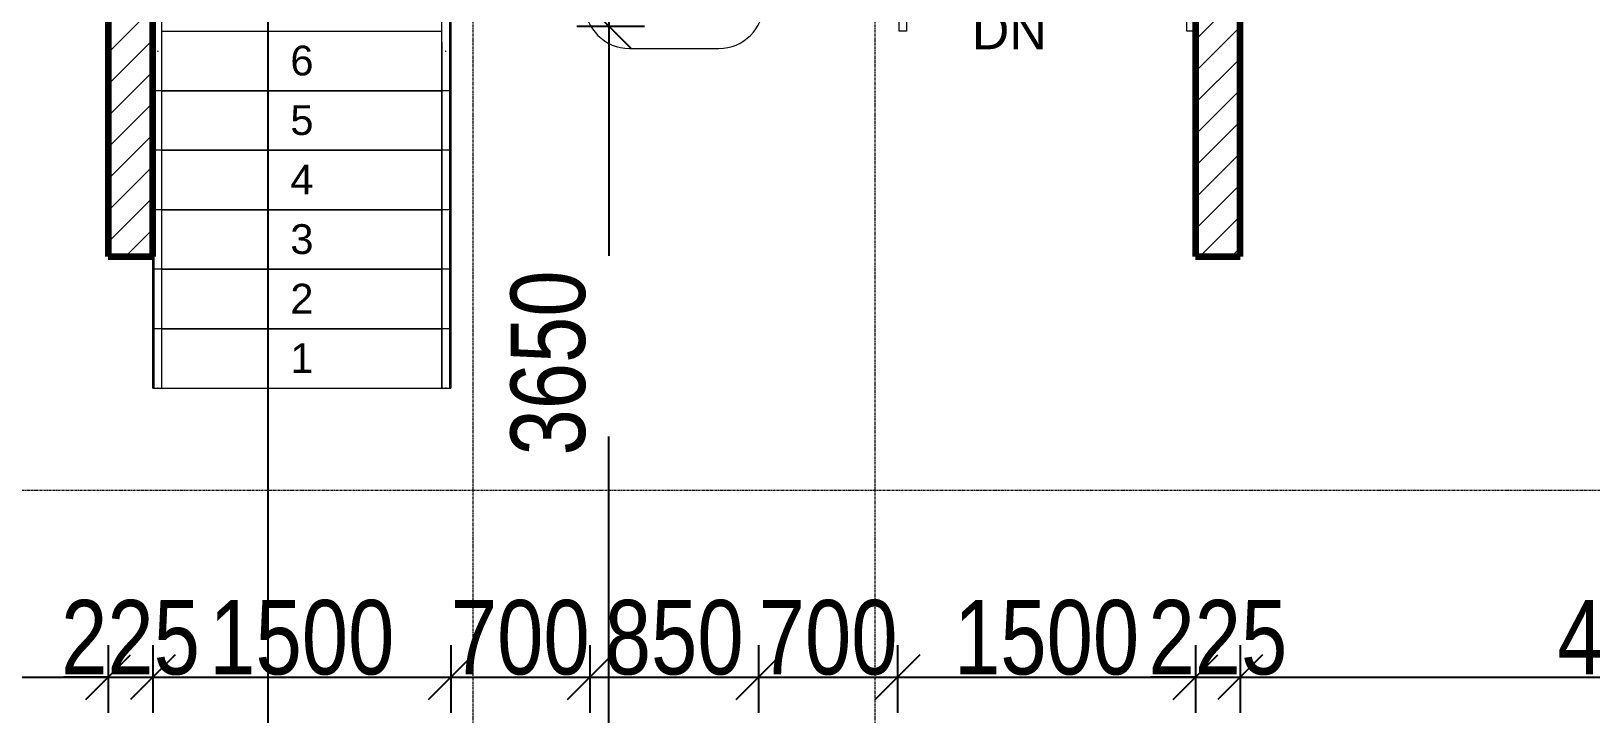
# Model space of a CAD drawing. Header units: millimetres. Extents: x -35190 to 411743, y -233114 to 23872.
# Drawn here: x 151947 to 159800, y -13141 to -9701 of the extents above; entities that cross this region are included whole.
import ezdxf

# ---------------------------------------------------------------- set-up
doc = ezdxf.new("R2010")
doc.units = ezdxf.units.MM
doc.linetypes.add('Grid Line', pattern=[22.225, 12.7, -3.175, 3.175, -3.175])
doc.linetypes.add('Overhead', pattern=[3.96875, 2.38125, -1.5875])
for name, color, linetype, lineweight in [('A-ANNO-DIMS', 211, 'Continuous', 9), ('A-DETL-THIN', 151, 'Continuous', 18), ('A-DOOR-IDEN', 31, 'Continuous', 9), ('A-FLOR-HRAL', 11, 'Continuous', 18), ('A-WALL', 113, 'Continuous', 18), ('A-WALL-PATT', 111, 'Continuous', 18), ('S-GRID', 1, 'Continuous', 9), ('S-STRS', 31, 'Continuous', 18), ('S-STRS-ANNO', 31, 'Continuous', 18), ('S-STRS-IDEN', 31, 'Continuous', 18)]:
    doc.layers.add(name, color=color, linetype=linetype, lineweight=lineweight)
doc.styles.add('Arial', font='arial.ttf', dxfattribs={"height": 187.5})
doc.styles.add('Arial_1', font='arial.ttf', dxfattribs={"height": 150})
doc.styles.add('Arial_3', font='arial.ttf', dxfattribs={"width": 0.8, "height": 375})
doc.dimstyles.new('main_4_5mm', dxfattribs={"dimscale": 304.8, "dimtxt": 382.597275, "dimasz": 0.738189, "dimexe": 0.590551, "dimexo": 0.0625, "dimgap": 0.024606, "dimtad": 1, "dimdec": 0, "dimzin": 0, "dimdsep": 46, "dimtxsty": 'Arial_3', "dimblk1": 'OBLIQUE', "dimblk2": 'OBLIQUE', "dimsah": 1, "dimcen": 0.09, "dimdle": 0.590551, "dimazin": 0, "dimtfac": 1, "dimtdec": 4, "dimtix": 1, "dimtmove": 0, "dimatfit": 3, "dimfxl": 0.590551, "dimfxlon": 1, "dimtvp": 1, "dimtolj": 1, "dimtzin": 0, "dimarcsym": 2})
doc.dimstyles.new('main_4_5mm_1', dxfattribs={"dimscale": 304.8, "dimtxt": 382.597275, "dimasz": 0.738189, "dimexe": 0.590551, "dimexo": 0.0625, "dimgap": 0.024606, "dimtad": 1, "dimdec": 0, "dimzin": 0, "dimdsep": 46, "dimtxsty": 'Arial_3', "dimblk1": 'OBLIQUE', "dimblk2": 'OBLIQUE', "dimsah": 1, "dimcen": 0.09, "dimdle": 0.590551, "dimazin": 0, "dimtfac": 1, "dimtdec": 4, "dimtix": 1, "dimtmove": 1, "dimatfit": 3, "dimfxl": 0.590551, "dimfxlon": 1, "dimtvp": 1, "dimtolj": 1, "dimtzin": 0, "dimarcsym": 2})
pattern_1 = [(45, (140110.45, -3260.38), (-79.5495, 79.5495), [])]

# ---------------------------------------------------------------- blocks, each defined once
blk = doc.blocks.new('Top Rail Type - Top Rail_Internal_-467856-FIRST FLOOR')
at = {"layer": 'A-FLOR-HRAL'}
for p, q in [((13903.5, -6495.6), (13903.5, -8240.3)), ((13943.5, -8240.3), (13943.5, -6495.6))]:
    blk.add_line(p, q, dxfattribs=at)
at = {"layer": 'A-FLOR-HRAL', "flags": 128}
for points in [[(13920.7, -6539.9), (13923.5, -6540.3), (13926.3, -6539.9)], [(13925.6, -8240.3), (13923.5, -8240.3), (13921.4, -8240.3)]]:
    blk.add_lwpolyline(points, dxfattribs=at)
blk = doc.blocks.new('Top Rail Type - Top Rail_Internal_-V24-FIRST FLOOR')
at = {"layer": 'A-FLOR-HRAL', "linetype": 'Overhead'}
for p, q in [((13903.5, -3694.9), (16244.3, -3694.9)), ((13903.5, -4040.3), (13903.5, -3694.9)), ((13943.5, -3734.9), (16204.3, -3734.9)), ((13943.5, -4040.3), (13943.5, -3734.9)), ((16204.3, -3734.9), (16204.3, -6140.3)), ((16244.3, -3694.9), (16244.3, -6140.3)), ((13903.5, -4611.8), (13903.5, -4040.3)), ((13943.5, -4593.1), (13943.5, -4040.3)), ((16204.3, -6140.3), (16204.3, -6440.3)), ((16244.3, -6140.3), (16244.3, -6440.3)), ((16244.3, -6440.3), (16204.3, -6440.3))]:
    blk.add_line(p, q, dxfattribs=at)
at = {"layer": 'A-FLOR-HRAL'}
for p, q in [((13943.5, -4593.1), (13903.5, -4611.8)), ((13903.5, -8240.3), (13903.5, -4611.8)), ((13943.5, -8240.3), (13943.5, -4593.1)), ((13903.5, -8240.3), (13943.5, -8240.3))]:
    blk.add_line(p, q, dxfattribs=at)
blk = doc.blocks.new('Top Rail Type - Top Rail_Internal_-467872-FIRST FLOOR')
at = {"layer": 'A-FLOR-HRAL'}
for p, q in [((12454.3, -6495.6), (12454.3, -8240.3)), ((12494.3, -8240.3), (12494.3, -6495.6))]:
    blk.add_line(p, q, dxfattribs=at)
at = {"layer": 'A-FLOR-HRAL', "flags": 128}
for points in [[(12471.5, -6539.9), (12474.3, -6540.3), (12477.1, -6539.9)], [(12476.4, -8240.3), (12474.3, -8240.3), (12472.2, -8240.3)]]:
    blk.add_lwpolyline(points, dxfattribs=at)
blk = doc.blocks.new('Top Rail Type - Top Rail_Internal_-V25-FIRST FLOOR')
at = {"layer": 'A-FLOR-HRAL', "linetype": 'Overhead'}
for p, q in [((12454.3, -2245.7), (17693.5, -2245.7)), ((12454.3, -4040.3), (12454.3, -2245.7)), ((17693.5, -2245.7), (17693.5, -3440.3)), ((12494.3, -2285.7), (17653.5, -2285.7)), ((12494.3, -4040.3), (12494.3, -2285.7)), ((17653.5, -2285.7), (17653.5, -3440.3)), ((17653.5, -3440.3), (17653.5, -6140.3)), ((17693.5, -3440.3), (17693.5, -6140.3)), ((12454.3, -5287.5), (12454.3, -4040.3)), ((12494.3, -5268.9), (12494.3, -4040.3)), ((17653.5, -6140.3), (17653.5, -6440.3)), ((17693.5, -6140.3), (17693.5, -6440.3)), ((17693.5, -6440.3), (17653.5, -6440.3))]:
    blk.add_line(p, q, dxfattribs=at)
at = {"layer": 'A-FLOR-HRAL'}
for p, q in [((12494.3, -5268.9), (12454.3, -5287.5)), ((12454.3, -8240.3), (12454.3, -5287.5)), ((12494.3, -8240.3), (12494.3, -5268.9)), ((12454.3, -8240.3), (12494.3, -8240.3))]:
    blk.add_line(p, q, dxfattribs=at)
blk = doc.blocks.new('_Oblique')
at = {"color": 0, "linetype": 'ByBlock', "lineweight": -2}
blk.add_line((-0.5, -0.5), (0.5, 0.5), dxfattribs=at)
blk = doc.blocks.new('*D3626')
at = {"layer": 'A-ANNO-DIMS', "color": 0, "lineweight": -2, "transparency": 16777216}
for p, q in [((154854.7, -9495.7), (154854.7, -10833.2)), ((154693.8, -9675.7), (155034.7, -9675.7)), ((154854.7, -13505.7), (154854.7, -11742.9)), ((154693.8, -13325.7), (155034.7, -13325.7))]:
    blk.add_line(p, q, dxfattribs=at)
at = {"layer": 'Defpoints', "color": 0, "transparency": 16777216}
for p in [(154674.7, -9675.7), (154854.7, -9675.7), (154674.7, -13325.7)]:
    blk.add_point(p, dxfattribs=at)
at = {"layer": 'A-ANNO-DIMS', "color": 0, "lineweight": -2, "transparency": 16777216, "xscale": 224.9999999999999, "yscale": 224.9999999999999, "zscale": 224.9999999999999}
for p, rotation in [((154854.7, -9675.7), 90), ((154854.7, -13325.7), 270)]:
    blk.add_blockref('_Oblique', p, dxfattribs=dict(at, rotation=rotation))
at = {"layer": 'A-ANNO-DIMS', "color": 0, "transparency": 16777216, "insert": (154360.4, -11839), "char_height": 375, "width": 1101.88, "attachment_point": 1, "rotation": 90, "line_spacing_factor": 0.941778, "style": 'Arial_3'}
blk.add_mtext('\\A1;3650', dxfattribs=at)
blk = doc.blocks.new('*D3660')
at = {"layer": 'A-ANNO-DIMS', "color": 0, "lineweight": -2, "transparency": 16777216}
for p, q in [((148209.4, -12795.8), (148209.4, -13136.8)), ((152334.4, -12795.8), (152334.4, -13136.8)), ((148029.4, -12956.8), (152514.4, -12956.8))]:
    blk.add_line(p, q, dxfattribs=at)
at = {"layer": 'Defpoints', "color": 0, "transparency": 16777216}
for p in [(148209.4, -12776.8), (152334.4, -12776.8), (152334.4, -12956.8)]:
    blk.add_point(p, dxfattribs=at)
at = {"layer": 'A-ANNO-DIMS', "color": 0, "lineweight": -2, "transparency": 16777216, "xscale": 224.9999999999999, "yscale": 224.9999999999999, "zscale": 224.9999999999999, "rotation": 180}
blk.add_blockref('_Oblique', (148209.4, -12956.8), dxfattribs=at)
at = {"layer": 'A-ANNO-DIMS', "color": 0, "lineweight": -2, "transparency": 16777216, "xscale": 224.9999999999999, "yscale": 224.9999999999999, "zscale": 224.9999999999999}
blk.add_blockref('_Oblique', (152334.4, -12956.8), dxfattribs=at)
at = {"layer": 'A-ANNO-DIMS', "color": 0, "transparency": 16777216, "insert": (150271.9, -12757.8), "char_height": 375, "width": 1101.88, "attachment_point": 5, "style": 'Arial_3'}
blk.add_mtext('\\A1;4125', dxfattribs=at)
blk = doc.blocks.new('*D3661')
at = {"layer": 'A-ANNO-DIMS', "color": 0, "lineweight": -2, "transparency": 16777216}
for p, q in [((152334.4, -12795.8), (152334.4, -13136.8)), ((152559.4, -12795.8), (152559.4, -13136.8)), ((152334.4, -12956.8), (152109.4, -12956.8)), ((152334.4, -12956.8), (152559.4, -12956.8)), ((152559.4, -12956.8), (152784.4, -12956.8))]:
    blk.add_line(p, q, dxfattribs=at)
at = {"layer": 'Defpoints', "color": 0, "transparency": 16777216}
for p in [(152334.4, -12776.8), (152559.4, -12776.8), (152559.4, -12956.8)]:
    blk.add_point(p, dxfattribs=at)
at = {"layer": 'A-ANNO-DIMS', "color": 0, "lineweight": -2, "transparency": 16777216, "xscale": 224.9999999999999, "yscale": 224.9999999999999, "zscale": 224.9999999999999}
blk.add_blockref('_Oblique', (152334.4, -12956.8), dxfattribs=at)
at = {"layer": 'A-ANNO-DIMS', "color": 0, "lineweight": -2, "transparency": 16777216, "xscale": 224.9999999999999, "yscale": 224.9999999999999, "zscale": 224.9999999999999, "rotation": 180}
blk.add_blockref('_Oblique', (152559.4, -12956.8), dxfattribs=at)
at = {"layer": 'A-ANNO-DIMS', "color": 0, "transparency": 16777216, "insert": (152446.9, -12757.8), "char_height": 375, "width": 826.41, "attachment_point": 5, "style": 'Arial_3'}
blk.add_mtext('\\A1;225', dxfattribs=at)
blk = doc.blocks.new('*D3662')
at = {"layer": 'A-ANNO-DIMS', "color": 0, "lineweight": -2, "transparency": 16777216}
for p, q in [((152559.4, -12795.8), (152559.4, -13136.8)), ((154059.4, -12795.8), (154059.4, -13136.8)), ((152379.4, -12956.8), (154239.4, -12956.8))]:
    blk.add_line(p, q, dxfattribs=at)
at = {"layer": 'Defpoints', "color": 0, "transparency": 16777216}
for p in [(152559.4, -12776.8), (154059.4, -12776.8), (154059.4, -12956.8)]:
    blk.add_point(p, dxfattribs=at)
at = {"layer": 'A-ANNO-DIMS', "color": 0, "lineweight": -2, "transparency": 16777216, "xscale": 224.9999999999999, "yscale": 224.9999999999999, "zscale": 224.9999999999999, "rotation": 180}
blk.add_blockref('_Oblique', (152559.4, -12956.8), dxfattribs=at)
at = {"layer": 'A-ANNO-DIMS', "color": 0, "lineweight": -2, "transparency": 16777216, "xscale": 224.9999999999999, "yscale": 224.9999999999999, "zscale": 224.9999999999999}
blk.add_blockref('_Oblique', (154059.4, -12956.8), dxfattribs=at)
at = {"layer": 'A-ANNO-DIMS', "color": 0, "transparency": 16777216, "insert": (153309.4, -12757.8), "char_height": 375, "width": 1101.88, "attachment_point": 5, "style": 'Arial_3'}
blk.add_mtext('\\A1;1500', dxfattribs=at)
blk = doc.blocks.new('*D3663')
at = {"layer": 'A-ANNO-DIMS', "color": 0, "lineweight": -2, "transparency": 16777216}
for p, q in [((154059.4, -12795.8), (154059.4, -13136.8)), ((154759.4, -12795.8), (154759.4, -13136.8)), ((153879.4, -12956.8), (154939.4, -12956.8))]:
    blk.add_line(p, q, dxfattribs=at)
at = {"layer": 'Defpoints', "color": 0, "transparency": 16777216}
for p in [(154059.4, -12776.8), (154759.4, -12776.8), (154759.4, -12956.8)]:
    blk.add_point(p, dxfattribs=at)
at = {"layer": 'A-ANNO-DIMS', "color": 0, "lineweight": -2, "transparency": 16777216, "xscale": 224.9999999999999, "yscale": 224.9999999999999, "zscale": 224.9999999999999, "rotation": 180}
blk.add_blockref('_Oblique', (154059.4, -12956.8), dxfattribs=at)
at = {"layer": 'A-ANNO-DIMS', "color": 0, "lineweight": -2, "transparency": 16777216, "xscale": 224.9999999999999, "yscale": 224.9999999999999, "zscale": 224.9999999999999}
blk.add_blockref('_Oblique', (154759.4, -12956.8), dxfattribs=at)
at = {"layer": 'A-ANNO-DIMS', "color": 0, "transparency": 16777216, "insert": (154409.4, -12757.8), "char_height": 375, "width": 826.41, "attachment_point": 5, "style": 'Arial_3'}
blk.add_mtext('\\A1;700', dxfattribs=at)
blk = doc.blocks.new('*D3664')
at = {"layer": 'A-ANNO-DIMS', "color": 0, "lineweight": -2, "transparency": 16777216}
for p, q in [((154759.4, -12795.8), (154759.4, -13136.8)), ((155609.4, -12795.8), (155609.4, -13136.8)), ((154579.4, -12956.8), (155789.4, -12956.8))]:
    blk.add_line(p, q, dxfattribs=at)
at = {"layer": 'Defpoints', "color": 0, "transparency": 16777216}
for p in [(154759.4, -12776.8), (155609.4, -12776.8), (155609.4, -12956.8)]:
    blk.add_point(p, dxfattribs=at)
at = {"layer": 'A-ANNO-DIMS', "color": 0, "lineweight": -2, "transparency": 16777216, "xscale": 224.9999999999999, "yscale": 224.9999999999999, "zscale": 224.9999999999999, "rotation": 180}
blk.add_blockref('_Oblique', (154759.4, -12956.8), dxfattribs=at)
at = {"layer": 'A-ANNO-DIMS', "color": 0, "lineweight": -2, "transparency": 16777216, "xscale": 224.9999999999999, "yscale": 224.9999999999999, "zscale": 224.9999999999999}
blk.add_blockref('_Oblique', (155609.4, -12956.8), dxfattribs=at)
at = {"layer": 'A-ANNO-DIMS', "color": 0, "transparency": 16777216, "insert": (155184.4, -12757.8), "char_height": 375, "width": 826.41, "attachment_point": 5, "style": 'Arial_3'}
blk.add_mtext('\\A1;850', dxfattribs=at)
blk = doc.blocks.new('*D3665')
at = {"layer": 'A-ANNO-DIMS', "color": 0, "lineweight": -2, "transparency": 16777216}
for p, q in [((155609.4, -12795.8), (155609.4, -13136.8)), ((156309.4, -12795.8), (156309.4, -13136.8)), ((155429.4, -12956.8), (156489.4, -12956.8))]:
    blk.add_line(p, q, dxfattribs=at)
at = {"layer": 'Defpoints', "color": 0, "transparency": 16777216}
for p in [(155609.4, -12776.8), (156309.4, -12776.8), (156309.4, -12956.8)]:
    blk.add_point(p, dxfattribs=at)
at = {"layer": 'A-ANNO-DIMS', "color": 0, "lineweight": -2, "transparency": 16777216, "xscale": 224.9999999999999, "yscale": 224.9999999999999, "zscale": 224.9999999999999, "rotation": 180}
blk.add_blockref('_Oblique', (155609.4, -12956.8), dxfattribs=at)
at = {"layer": 'A-ANNO-DIMS', "color": 0, "lineweight": -2, "transparency": 16777216, "xscale": 224.9999999999999, "yscale": 224.9999999999999, "zscale": 224.9999999999999}
blk.add_blockref('_Oblique', (156309.4, -12956.8), dxfattribs=at)
at = {"layer": 'A-ANNO-DIMS', "color": 0, "transparency": 16777216, "insert": (155959.4, -12757.8), "char_height": 375, "width": 826.41, "attachment_point": 5, "style": 'Arial_3'}
blk.add_mtext('\\A1;700', dxfattribs=at)
blk = doc.blocks.new('*D3666')
at = {"layer": 'A-ANNO-DIMS', "color": 0, "lineweight": -2, "transparency": 16777216}
for p, q in [((156309.4, -12795.8), (156309.4, -13136.8)), ((157809.4, -12795.8), (157809.4, -13136.8)), ((156129.4, -12956.8), (157989.4, -12956.8))]:
    blk.add_line(p, q, dxfattribs=at)
at = {"layer": 'Defpoints', "color": 0, "transparency": 16777216}
for p in [(156309.4, -12776.8), (157809.4, -12776.8), (157809.4, -12956.8)]:
    blk.add_point(p, dxfattribs=at)
at = {"layer": 'A-ANNO-DIMS', "color": 0, "lineweight": -2, "transparency": 16777216, "xscale": 224.9999999999999, "yscale": 224.9999999999999, "zscale": 224.9999999999999, "rotation": 180}
blk.add_blockref('_Oblique', (156309.4, -12956.8), dxfattribs=at)
at = {"layer": 'A-ANNO-DIMS', "color": 0, "lineweight": -2, "transparency": 16777216, "xscale": 224.9999999999999, "yscale": 224.9999999999999, "zscale": 224.9999999999999}
blk.add_blockref('_Oblique', (157809.4, -12956.8), dxfattribs=at)
at = {"layer": 'A-ANNO-DIMS', "color": 0, "transparency": 16777216, "insert": (157059.4, -12757.8), "char_height": 375, "width": 1101.88, "attachment_point": 5, "style": 'Arial_3'}
blk.add_mtext('\\A1;1500', dxfattribs=at)
blk = doc.blocks.new('*D3667')
at = {"layer": 'A-ANNO-DIMS', "color": 0, "lineweight": -2, "transparency": 16777216}
for p, q in [((157809.4, -12795.8), (157809.4, -13136.8)), ((158034.4, -12795.8), (158034.4, -13136.8)), ((157809.4, -12956.8), (157584.4, -12956.8)), ((157809.4, -12956.8), (158034.4, -12956.8)), ((158034.4, -12956.8), (158259.4, -12956.8))]:
    blk.add_line(p, q, dxfattribs=at)
at = {"layer": 'Defpoints', "color": 0, "transparency": 16777216}
for p in [(157809.4, -12776.8), (158034.4, -12776.8), (158034.4, -12956.8)]:
    blk.add_point(p, dxfattribs=at)
at = {"layer": 'A-ANNO-DIMS', "color": 0, "lineweight": -2, "transparency": 16777216, "xscale": 224.9999999999999, "yscale": 224.9999999999999, "zscale": 224.9999999999999}
blk.add_blockref('_Oblique', (157809.4, -12956.8), dxfattribs=at)
at = {"layer": 'A-ANNO-DIMS', "color": 0, "lineweight": -2, "transparency": 16777216, "xscale": 224.9999999999999, "yscale": 224.9999999999999, "zscale": 224.9999999999999, "rotation": 180}
blk.add_blockref('_Oblique', (158034.4, -12956.8), dxfattribs=at)
at = {"layer": 'A-ANNO-DIMS', "color": 0, "transparency": 16777216, "insert": (157921.9, -12757.8), "char_height": 375, "width": 826.41, "attachment_point": 5, "style": 'Arial_3'}
blk.add_mtext('\\A1;225', dxfattribs=at)
blk = doc.blocks.new('*D3668')
at = {"layer": 'A-ANNO-DIMS', "color": 0, "lineweight": -2, "transparency": 16777216}
for p, q in [((158034.4, -12795.8), (158034.4, -13136.8)), ((162159.4, -12795.8), (162159.4, -13136.8)), ((157854.4, -12956.8), (162339.4, -12956.8))]:
    blk.add_line(p, q, dxfattribs=at)
at = {"layer": 'Defpoints', "color": 0, "transparency": 16777216}
for p in [(158034.4, -12776.8), (162159.4, -12776.8), (162159.4, -12956.8)]:
    blk.add_point(p, dxfattribs=at)
at = {"layer": 'A-ANNO-DIMS', "color": 0, "lineweight": -2, "transparency": 16777216, "xscale": 224.9999999999999, "yscale": 224.9999999999999, "zscale": 224.9999999999999, "rotation": 180}
blk.add_blockref('_Oblique', (158034.4, -12956.8), dxfattribs=at)
at = {"layer": 'A-ANNO-DIMS', "color": 0, "lineweight": -2, "transparency": 16777216, "xscale": 224.9999999999999, "yscale": 224.9999999999999, "zscale": 224.9999999999999}
blk.add_blockref('_Oblique', (162159.4, -12956.8), dxfattribs=at)
at = {"layer": 'A-ANNO-DIMS', "color": 0, "transparency": 16777216, "insert": (160096.9, -12757.8), "char_height": 375, "width": 1101.88, "attachment_point": 5, "style": 'Arial_3'}
blk.add_mtext('\\A1;4125', dxfattribs=at)
blk = doc.blocks.new('M_Door Tag - M_Door Tag-1233-FIRST FLOOR')
at = {"layer": 'A-DOOR-IDEN'}
for p, q in [((-3, 3), (3, 3)), ((-3, -3), (3, -3))]:
    blk.add_line(p, q, dxfattribs=at)
for centre, start, end in [((-3, 0), 90, 270), ((3, 0), 270, 90)]:
    blk.add_arc(centre, 3, start, end, dxfattribs=at)

msp = doc.modelspace()

# ---------------------------------------------------------------- hatches: boundary and pattern name
at = {"layer": 'A-WALL-PATT'}
h = msp.add_hatch(dxfattribs=at)
h.set_pattern_fill('FP_1', color=256, style=0, pattern_type=2)
h.set_pattern_definition(pattern_1)
h.paths.add_polyline_path([(152361.9, -10835.7), (152559.4, -10835.7), (152559.4, -5275.7), (152334.4, -5275.7), (152334.4, -10835.7)])
h = msp.add_hatch(dxfattribs=at)
h.set_pattern_fill('FP_1', color=256, style=0, pattern_type=2)
h.set_pattern_definition(pattern_1)
h.paths.add_polyline_path([(158034.4, -10835.7), (158034.4, -5500.7), (157809.4, -5500.7), (157809.4, -10835.7)])

# ---------------------------------------------------------------- linework, layer by layer
msp.add_line((153139, 20612), (153139, -32604.4))
at = {"layer": 'A-DETL-THIN'}
for p, q in [((154059.4, -7000.7), (154059.4, -11500.7)), ((157809.4, -7000.7), (157809.4, -10835.7)), ((154059.4, -10000.7), (152559.4, -10000.7)), ((154059.4, -10300.7), (152559.4, -10300.7)), ((154059.4, -10600.7), (152559.4, -10600.7)), ((152559.4, -11500.7), (152559.4, -10835.7)), ((154059.4, -10900.7), (152559.4, -10900.7)), ((154059.4, -11200.7), (152559.4, -11200.7))]:
    msp.add_line(p, q, dxfattribs=at)
at = {"layer": 'A-WALL', "lineweight": 140}
for p, q in [((152334.4, -5275.7), (152334.4, -10835.7)), ((158034.4, -10835.7), (158034.4, -5275.7)), ((152559.4, -10835.7), (152559.4, -5500.7)), ((157809.4, -5500.7), (157809.4, -10835.7)), ((152334.4, -10835.7), (152559.4, -10835.7)), ((157809.4, -10835.7), (158034.4, -10835.7))]:
    msp.add_line(p, q, dxfattribs=at)
at = {"layer": 'S-GRID', "linetype": 'Grid Line'}
for p, q in [((154171.9, -26662), (154171.9, 15610.8)), ((156196.9, -26662), (156196.9, 15610.8)), ((124075.2, -12013.2), (187181.8, -12013.2))]:
    msp.add_line(p, q, dxfattribs=at)
at = {"layer": 'S-STRS', "linetype": 'Overhead'}
for p, q in [((152559.4, -9700.7), (152564.8, -9700.7)), ((152604.8, -9700.7), (154014, -9700.7)), ((154054, -9700.7), (154059.4, -9700.7)), ((152559.4, -10000.7), (152564.8, -10000.7)), ((152604.8, -10000.7), (154014, -10000.7)), ((154054, -10000.7), (154059.4, -10000.7)), ((152559.4, -10300.7), (152564.8, -10300.7)), ((152604.8, -10300.7), (154014, -10300.7)), ((154054, -10300.7), (154059.4, -10300.7)), ((152559.4, -10600.7), (152564.8, -10600.7)), ((152604.8, -10600.7), (154014, -10600.7)), ((154054, -10600.7), (154059.4, -10600.7)), ((152559.4, -10900.7), (152564.8, -10900.7)), ((152604.8, -10900.7), (154014, -10900.7)), ((154054, -10900.7), (154059.4, -10900.7)), ((152559.4, -11200.7), (152564.8, -11200.7)), ((152604.8, -11200.7), (154014, -11200.7)), ((154054, -11200.7), (154059.4, -11200.7)), ((152559.4, -11500.7), (152564.8, -11500.7)), ((152604.8, -11500.7), (154014, -11500.7)), ((154054, -11500.7), (154059.4, -11500.7))]:
    msp.add_line(p, q, dxfattribs=at)
at = {"layer": 'S-STRS'}
for p, q in [((152559.4, -9700.7), (152564.8, -9700.7)), ((152604.8, -9700.7), (154014, -9700.7)), ((154054, -9700.7), (154059.4, -9700.7)), ((154059.4, -9700.7), (154059.4, -9675.7)), ((154059.4, -10000.7), (154059.4, -9700.7)), ((152559.4, -10000.7), (152564.8, -10000.7)), ((152604.8, -10000.7), (154014, -10000.7)), ((154054, -10000.7), (154059.4, -10000.7)), ((154059.4, -10300.7), (154059.4, -10000.7)), ((152559.4, -10300.7), (152564.8, -10300.7)), ((152604.8, -10300.7), (154014, -10300.7)), ((154054, -10300.7), (154059.4, -10300.7)), ((154059.4, -10600.7), (154059.4, -10300.7)), ((152559.4, -10600.7), (152564.8, -10600.7)), ((152604.8, -10600.7), (154014, -10600.7)), ((154054, -10600.7), (154059.4, -10600.7)), ((154059.4, -10900.7), (154059.4, -10600.7)), ((152559.4, -10900.7), (152559.4, -10835.7)), ((152559.4, -11200.7), (152559.4, -10900.7)), ((152559.4, -10900.7), (152564.8, -10900.7)), ((152604.8, -10900.7), (154014, -10900.7)), ((154054, -10900.7), (154059.4, -10900.7)), ((154059.4, -11200.7), (154059.4, -10900.7)), ((152559.4, -11500.7), (152559.4, -11200.7)), ((152559.4, -11200.7), (152564.8, -11200.7)), ((152604.8, -11200.7), (154014, -11200.7)), ((154054, -11200.7), (154059.4, -11200.7)), ((154059.4, -11500.7), (154059.4, -11200.7)), ((152559.4, -11500.7), (152564.8, -11500.7)), ((152604.8, -11500.7), (154014, -11500.7)), ((154054, -11500.7), (154059.4, -11500.7))]:
    msp.add_line(p, q, dxfattribs=at)

# ---------------------------------------------------------------- block references
at = {"layer": 'A-DOOR-IDEN', "xscale": 74.99999999999996, "yscale": 74.99999999999996, "zscale": 74.99999999999996}
msp.add_blockref('M_Door Tag - M_Door Tag-1233-FIRST FLOOR', (155184.4, -9563.2), dxfattribs=at)
at = {"layer": 'A-FLOR-HRAL'}
for name in ['Top Rail Type - Top Rail_Internal_-V25-FIRST FLOOR', 'Top Rail Type - Top Rail_Internal_-V24-FIRST FLOOR', 'Top Rail Type - Top Rail_Internal_-467872-FIRST FLOOR', 'Top Rail Type - Top Rail_Internal_-467856-FIRST FLOOR']:
    msp.add_blockref(name, (140110.5, -3260.4), dxfattribs=at)

# ---------------------------------------------------------------- texts
at = {"layer": 'S-STRS-ANNO', "char_height": 150, "width": 138.441, "attachment_point": 1, "line_spacing_factor": 0.941778, "style": 'Arial_1'}
for s, insert in [('6', (153251.7, -9773.7)), ('5', (153251.7, -10073.7)), ('4', (153251.7, -10373.7)), ('3', (153251.7, -10673.7)), ('2', (153251.7, -10973.7)), ('1', (153251.7, -11273.7))]:
    msp.add_mtext(s, dxfattribs=dict(at, insert=insert))

# ---------------------------------------------------------------- dimensions: what is measured, and where the dimension line sits
at = {"layer": 'A-ANNO-DIMS'}
dim = msp.add_linear_dim(base=(154854.7, -9675.7), p1=(154674.7, -13325.7), p2=(154674.7, -9675.7), angle=90, dimstyle='main_4_5mm_1', override={"dimpost": '<>', "dimfxl": 3650}, dxfattribs=at)
dim.commit()
dim.dimension.update_dxf_attribs({"geometry": '*D3626', "text_midpoint": (154610.4, -11288.1), "dimtype": 160, "text_rotation": 90})
for base, p1, p2, override, picture, middle in [((152334.4, -12956.8), (148209.4, -12776.8), (152334.4, -12776.8), {"dimpost": '<>', "dimfxl": 4125}, '*D3660', (150271.9, -12757.8)), ((152559.4, -12956.8), (152334.4, -12776.8), (152559.4, -12776.8), {"dimpost": '<>', "dimfxl": 225}, '*D3661', (152446.9, -12757.8)), ((154059.4, -12956.8), (152559.4, -12776.8), (154059.4, -12776.8), {"dimpost": '<>', "dimfxl": 1500}, '*D3662', (153309.4, -12757.8)), ((154759.4, -12956.8), (154059.4, -12776.8), (154759.4, -12776.8), {"dimpost": '<>', "dimfxl": 700}, '*D3663', (154409.4, -12757.8)), ((155609.4, -12956.8), (154759.4, -12776.8), (155609.4, -12776.8), {"dimpost": '<>', "dimfxl": 850}, '*D3664', (155184.4, -12757.8)), ((156309.4, -12956.8), (155609.4, -12776.8), (156309.4, -12776.8), {"dimpost": '<>', "dimfxl": 700}, '*D3665', (155959.4, -12757.8)), ((157809.4, -12956.8), (156309.4, -12776.8), (157809.4, -12776.8), {"dimpost": '<>', "dimfxl": 1500}, '*D3666', (157059.4, -12757.8)), ((158034.4, -12956.8), (157809.4, -12776.8), (158034.4, -12776.8), {"dimpost": '<>', "dimfxl": 225}, '*D3667', (157921.9, -12757.8)), ((162159.4, -12956.8), (158034.4, -12776.8), (162159.4, -12776.8), {"dimpost": '<>', "dimfxl": 4125}, '*D3668', (160096.9, -12757.8))]:
    dim = msp.add_linear_dim(base=base, p1=p1, p2=p2, dimstyle='main_4_5mm', override=override, dxfattribs=at)
    dim.commit()
    dim.dimension.update_dxf_attribs({"geometry": picture, "text_midpoint": middle})

# ---------------------------------------------------------------- next in the draw order: texts
at = {"layer": 'S-STRS-IDEN', "insert": (156682.6, -9604.4), "char_height": 187.5, "width": 452.053, "attachment_point": 1, "line_spacing_factor": 0.941778, "style": 'Arial', "bg_fill": 3, "box_fill_scale": 1.25, "bg_fill_color": 256, "bg_fill_true_color": 13158600, "bg_fill_transparency": 0}
msp.add_mtext('DN', dxfattribs=at)

doc.saveas('drawing.dxf')
